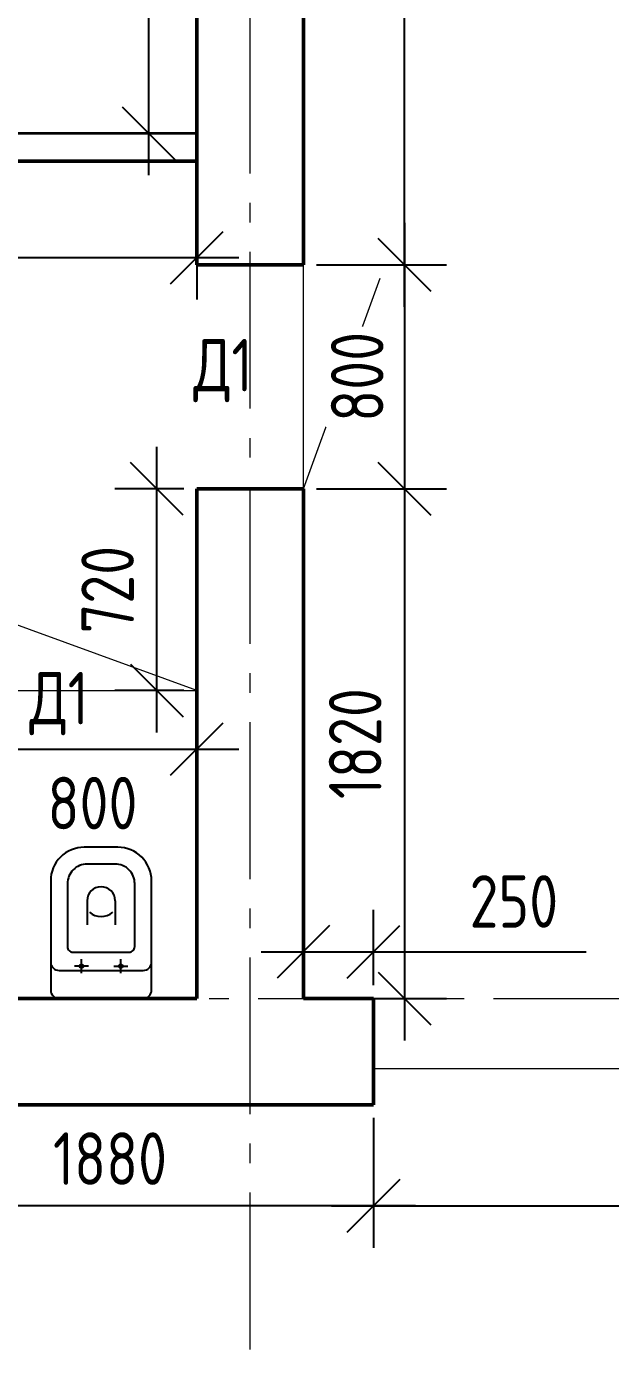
# Model space of a CAD drawing. Header units: millimetres. Extents: x 13040 to 55040, y 21337 to 51037.
# Drawn here: x 29109 to 31191, y 38276 to 43063 of the extents above; entities that cross this region are included whole.
import ezdxf

# ---------------------------------------------------------------- set-up
doc = ezdxf.new("R2010")
doc.units = ezdxf.units.MM
doc.linetypes.add('ГОСТ 2.303 6', pattern=[12, 8, -1.5, 1, -1.5])
for name, color, linetype, lineweight in [('Марки', 7, 'Continuous', 30), ('Размеры', 7, 'Continuous', 20), ('Стены', 7, 'Continuous', 50)]:
    doc.layers.add(name, color=color, linetype=linetype, lineweight=lineweight)
doc.layers.add('Оси', color=3, linetype='Continuous')
doc.layers.add('Сантехника', color=7, linetype='Continuous')
doc.styles.add('ГОСТ 2.304', font='CS_Gost2304.shx')
doc.dimstyles.new('СПДС', dxfattribs={"dimscale": 100, "dimtxt": 2.5, "dimasz": 2.5, "dimexe": 2, "dimexo": 0.625, "dimgap": 1, "dimtad": 1, "dimdec": 0, "dimtxsty": 'ГОСТ 2.304', "dimblk": 'OBLIQUE', "dimblk1": 'OBLIQUE', "dimblk2": 'OBLIQUE', "dimcen": 2.5, "dimdle": 2, "dimadec": 0, "dimazin": 2, "dimtfac": 0.75, "dimtdec": 4, "dimtmove": 1, "dimatfit": 3, "dimfxl": 1, "dimtfill": 1, "dimtolj": 1, "dimarcsym": 1})

# ---------------------------------------------------------------- blocks, each defined once
blk = doc.blocks.new('EVAKUO_unitaz')
at = {"layer": 'Сантехника', "color": 253}
for p, q in [((-70, -90.3), (-70, -140.2)), ((70, -90.3), (70, -140.2)), ((-45.1, -115.3), (-94.9, -115.3)), ((45.1, -115.3), (94.9, -115.3)), ((-50, -348.8), (-50, -263.4)), ((50, -348.8), (50, -263.4))]:
    blk.add_line(p, q, dxfattribs=at)
for points in [[(-60, -540), (60, -540, 0.414214), (180, -420), (180, -30, 0.414214), (150, 0), (-150, 0, 0.414214), (-180, -30), (-180, -420, 0.414214)], [(-50, -480), (50, -480, 0.414214), (120, -410), (120, -185, 0.414214), (100, -165), (-100, -165, 0.414214), (-120, -185), (-120, -410, 0.414214)]]:
    blk.add_lwpolyline(points, format="xyb", close=True, dxfattribs=at)
blk.add_lwpolyline([(180, -130, 0.414214), (150, -100), (-150, -100, 0.414214), (-180, -130)], format="xyb", dxfattribs=at)
for centre in [(-70, -115.3), (70, -115.3)]:
    blk.add_circle(centre, 7.01, dxfattribs=at)
for centre, radius, start, end in [((0, -356.3), 63.7, 48.8357, 131.1643), ((0, -348.8), 50, 180, 0)]:
    blk.add_arc(centre, radius, start, end, dxfattribs=at)
blk = doc.blocks.new('_Oblique')
at = {"color": 0, "linetype": 'ByBlock', "lineweight": -2}
blk.add_line((-0.5, -0.5), (0.5, 0.5), dxfattribs=at)
blk = doc.blocks.new('*D72')
at = {"layer": 'Defpoints', "color": 0, "ltscale": 75}
for p in [(27096, 42587.9), (29716, 42587.9), (29716, 42238.7)]:
    blk.add_point(p, dxfattribs=at)
at = {"layer": 'Размеры', "color": 0, "lineweight": -2, "ltscale": 75}
for p, q in [((27096, 42541), (27096, 42088.7)), ((29716, 42541), (29716, 42088.7)), ((26946, 42238.7), (29866, 42238.7))]:
    blk.add_line(p, q, dxfattribs=at)
at = {"layer": 'Размеры', "color": 0, "lineweight": -2, "ltscale": 75, "xscale": 187.5, "yscale": 187.5, "zscale": 187.5, "rotation": 180}
blk.add_blockref('_Oblique', (27096, 42238.7), dxfattribs=at)
at = {"layer": 'Размеры', "color": 0, "lineweight": -2, "ltscale": 75, "xscale": 187.5, "yscale": 187.5, "zscale": 187.5}
blk.add_blockref('_Oblique', (29716, 42238.7), dxfattribs=at)
at = {"layer": 'Размеры', "color": 0, "ltscale": 75, "insert": (28406, 42414.7), "char_height": 187.5, "attachment_point": 5, "style": 'ГОСТ 2.304', "bg_fill": 3, "box_fill_scale": 1.1, "bg_fill_color": 256, "bg_fill_true_color": 13158600, "bg_fill_transparency": 0}
blk.add_mtext('\\A1;2620', dxfattribs=at)
blk = doc.blocks.new('*D79')
at = {"layer": 'Defpoints', "color": 0, "ltscale": 75}
for p in [(30096, 41412.9), (30096, 39592.9), (30457, 39592.9)]:
    blk.add_point(p, dxfattribs=at)
at = {"layer": 'Размеры', "color": 0, "lineweight": -2, "ltscale": 75}
for p, q in [((30457, 41562.9), (30457, 39442.9)), ((30142.9, 41412.9), (30607, 41412.9)), ((30142.9, 39592.9), (30607, 39592.9))]:
    blk.add_line(p, q, dxfattribs=at)
at = {"layer": 'Размеры', "color": 0, "lineweight": -2, "ltscale": 75, "xscale": 187.5, "yscale": 187.5, "zscale": 187.5}
for p, rotation in [((30457, 41412.9), 90), ((30457, 39592.9), 270)]:
    blk.add_blockref('_Oblique', p, dxfattribs=dict(at, rotation=rotation))
at = {"layer": 'Размеры', "color": 0, "ltscale": 75, "insert": (30281, 40502.9), "char_height": 187.5, "attachment_point": 5, "rotation": 90, "style": 'ГОСТ 2.304', "bg_fill": 3, "box_fill_scale": 1.1, "bg_fill_color": 256, "bg_fill_true_color": 13158600, "bg_fill_transparency": 0}
blk.add_mtext('\\A1;1820', dxfattribs=at)
blk = doc.blocks.new('*D80')
at = {"layer": 'Defpoints', "color": 0, "ltscale": 75}
for p in [(30096, 45592.9), (30457, 45592.9), (30096, 42212.9)]:
    blk.add_point(p, dxfattribs=at)
at = {"layer": 'Размеры', "color": 0, "lineweight": -2, "ltscale": 75}
for p, q in [((30457, 42062.9), (30457, 45742.9)), ((30142.9, 45592.9), (30607, 45592.9)), ((30142.9, 42212.9), (30607, 42212.9))]:
    blk.add_line(p, q, dxfattribs=at)
at = {"layer": 'Размеры', "color": 0, "lineweight": -2, "ltscale": 75, "xscale": 187.5, "yscale": 187.5, "zscale": 187.5}
for p, rotation in [((30457, 45592.9), 90), ((30457, 42212.9), 270)]:
    blk.add_blockref('_Oblique', p, dxfattribs=dict(at, rotation=rotation))
at = {"layer": 'Размеры', "color": 0, "ltscale": 75, "insert": (30284.3, 43902.9), "char_height": 187.5, "attachment_point": 5, "rotation": 90, "style": 'ГОСТ 2.304', "bg_fill": 3, "box_fill_scale": 1.1, "bg_fill_color": 256, "bg_fill_true_color": 13158600, "bg_fill_transparency": 0}
blk.add_mtext('\\A1;3380', dxfattribs=at)
blk = doc.blocks.new('*D128')
at = {"layer": 'Defpoints', "color": 0, "ltscale": 75}
for p in [(30346, 39212.9), (33056, 39212.9), (33056, 38852.1)]:
    blk.add_point(p, dxfattribs=at)
at = {"layer": 'Размеры', "color": 0, "lineweight": -2, "ltscale": 75}
for p, q in [((30346, 39166), (30346, 38702.1)), ((33056, 39166), (33056, 38702.1)), ((30196, 38852.1), (33206, 38852.1))]:
    blk.add_line(p, q, dxfattribs=at)
at = {"layer": 'Размеры', "color": 0, "lineweight": -2, "ltscale": 75, "xscale": 187.5, "yscale": 187.5, "zscale": 187.5, "rotation": 180}
blk.add_blockref('_Oblique', (30346, 38852.1), dxfattribs=at)
at = {"layer": 'Размеры', "color": 0, "lineweight": -2, "ltscale": 75, "xscale": 187.5, "yscale": 187.5, "zscale": 187.5}
blk.add_blockref('_Oblique', (33056, 38852.1), dxfattribs=at)
at = {"layer": 'Размеры', "color": 0, "ltscale": 75, "insert": (31701, 39028.1), "char_height": 187.5, "attachment_point": 5, "style": 'ГОСТ 2.304', "bg_fill": 3, "box_fill_scale": 1.1, "bg_fill_color": 256, "bg_fill_true_color": 13158600, "bg_fill_transparency": 0}
blk.add_mtext('\\A1;2710', dxfattribs=at)
blk = doc.blocks.new('*D129')
at = {"layer": 'Defpoints', "color": 0, "ltscale": 75}
for p in [(28466, 39212.9), (30346, 39212.9), (28466, 38852.1)]:
    blk.add_point(p, dxfattribs=at)
at = {"layer": 'Размеры', "color": 0, "lineweight": -2, "ltscale": 75}
for p, q in [((28466, 39166), (28466, 38702.1)), ((30346, 39166), (30346, 38702.1)), ((30496, 38852.1), (28316, 38852.1))]:
    blk.add_line(p, q, dxfattribs=at)
at = {"layer": 'Размеры', "color": 0, "lineweight": -2, "ltscale": 75, "xscale": 187.5, "yscale": 187.5, "zscale": 187.5, "rotation": 180}
blk.add_blockref('_Oblique', (28466, 38852.1), dxfattribs=at)
at = {"layer": 'Размеры', "color": 0, "lineweight": -2, "ltscale": 75, "xscale": 187.5, "yscale": 187.5, "zscale": 187.5}
blk.add_blockref('_Oblique', (30346, 38852.1), dxfattribs=at)
at = {"layer": 'Размеры', "color": 0, "ltscale": 75, "insert": (29406, 39020.9), "char_height": 187.5, "attachment_point": 5, "style": 'ГОСТ 2.304', "bg_fill": 3, "box_fill_scale": 1.1, "bg_fill_color": 256, "bg_fill_true_color": 13158600, "bg_fill_transparency": 0}
blk.add_mtext('\\A1;1880', dxfattribs=at)
blk = doc.blocks.new('*D130')
at = {"layer": 'Defpoints', "color": 0, "ltscale": 75}
for p in [(30096, 42212.9), (30096, 41412.9), (30457, 41412.9)]:
    blk.add_point(p, dxfattribs=at)
at = {"layer": 'Размеры', "color": 0, "lineweight": -2, "ltscale": 75}
for p, q in [((30457, 42362.9), (30457, 41262.9)), ((30142.9, 42212.9), (30607, 42212.9)), ((30142.9, 41412.9), (30607, 41412.9))]:
    blk.add_line(p, q, dxfattribs=at)
at = {"layer": 'Размеры', "color": 0, "lineweight": -2, "ltscale": 75, "xscale": 187.5, "yscale": 187.5, "zscale": 187.5}
for p, rotation in [((30457, 42212.9), 90), ((30457, 41412.9), 270)]:
    blk.add_blockref('_Oblique', p, dxfattribs=dict(at, rotation=rotation))
at = {"layer": 'Размеры', "color": 0, "ltscale": 75, "insert": (30288.2, 41812.9), "char_height": 187.5, "attachment_point": 5, "rotation": 90, "style": 'ГОСТ 2.304', "bg_fill": 3, "box_fill_scale": 1.1, "bg_fill_color": 256, "bg_fill_true_color": 13158600, "bg_fill_transparency": 0}
blk.add_mtext('\\A1;800', dxfattribs=at)
blk = doc.blocks.new('*D194')
at = {"layer": 'Defpoints', "color": 0, "ltscale": 75}
for p in [(28916, 40592.9), (29716, 40592.9), (29716, 40483.6)]:
    blk.add_point(p, dxfattribs=at)
at = {"layer": 'Размеры', "color": 0, "lineweight": -2, "ltscale": 75}
for p, q in [((28916, 40546), (28916, 40333.6)), ((29716, 40546), (29716, 40333.6)), ((28766, 40483.6), (29866, 40483.6))]:
    blk.add_line(p, q, dxfattribs=at)
at = {"layer": 'Размеры', "color": 0, "lineweight": -2, "ltscale": 75, "xscale": 187.5, "yscale": 187.5, "zscale": 187.5, "rotation": 180}
blk.add_blockref('_Oblique', (28916, 40483.6), dxfattribs=at)
at = {"layer": 'Размеры', "color": 0, "lineweight": -2, "ltscale": 75, "xscale": 187.5, "yscale": 187.5, "zscale": 187.5}
blk.add_blockref('_Oblique', (29716, 40483.6), dxfattribs=at)
at = {"layer": 'Размеры', "color": 0, "ltscale": 75, "insert": (29343.6, 40290.5), "char_height": 187.5, "attachment_point": 5, "style": 'ГОСТ 2.304', "bg_fill": 3, "box_fill_scale": 1.1, "bg_fill_color": 256, "bg_fill_true_color": 13158600, "bg_fill_transparency": 0}
blk.add_mtext('\\A1;800', dxfattribs=at)
blk = doc.blocks.new('*D195')
at = {"layer": 'Defpoints', "color": 0, "ltscale": 75}
for p in [(29573.5, 41412.9), (29716, 41412.9), (29716, 40692.9)]:
    blk.add_point(p, dxfattribs=at)
at = {"layer": 'Размеры', "color": 0, "lineweight": -2, "ltscale": 75}
for p, q in [((29573.5, 40542.9), (29573.5, 41562.9)), ((29669.2, 41412.9), (29423.5, 41412.9)), ((29669.2, 40692.9), (29423.5, 40692.9))]:
    blk.add_line(p, q, dxfattribs=at)
at = {"layer": 'Размеры', "color": 0, "lineweight": -2, "ltscale": 75, "xscale": 187.5, "yscale": 187.5, "zscale": 187.5}
for p, rotation in [((29573.5, 41412.9), 90), ((29573.5, 40692.9), 270)]:
    blk.add_blockref('_Oblique', p, dxfattribs=dict(at, rotation=rotation))
at = {"layer": 'Размеры', "color": 0, "ltscale": 75, "insert": (29397.5, 41052.9), "char_height": 187.5, "attachment_point": 5, "rotation": 90, "style": 'ГОСТ 2.304', "bg_fill": 3, "box_fill_scale": 1.1, "bg_fill_color": 256, "bg_fill_true_color": 13158600, "bg_fill_transparency": 0}
blk.add_mtext('\\A1;720', dxfattribs=at)
blk = doc.blocks.new('*D196')
at = {"layer": 'Defpoints', "color": 0, "ltscale": 75}
for p in [(29715.8, 47092.9), (29543.2, 42682.9), (29715.8, 42682.9)]:
    blk.add_point(p, dxfattribs=at)
at = {"layer": 'Размеры', "color": 0, "lineweight": -2, "ltscale": 75}
for p, q in [((29543.2, 47242.9), (29543.2, 42532.9)), ((29669, 47092.9), (29393.2, 47092.9)), ((29669, 42682.9), (29393.2, 42682.9))]:
    blk.add_line(p, q, dxfattribs=at)
at = {"layer": 'Размеры', "color": 0, "lineweight": -2, "ltscale": 75, "xscale": 187.5, "yscale": 187.5, "zscale": 187.5}
for p, rotation in [((29543.2, 47092.9), 90), ((29543.2, 42682.9), 270)]:
    blk.add_blockref('_Oblique', p, dxfattribs=dict(at, rotation=rotation))
at = {"layer": 'Размеры', "color": 0, "ltscale": 75, "insert": (29374.4, 44887.9), "char_height": 187.5, "attachment_point": 5, "rotation": 90, "style": 'ГОСТ 2.304', "bg_fill": 3, "box_fill_scale": 1.1, "bg_fill_color": 256, "bg_fill_true_color": 13158600, "bg_fill_transparency": 0}
blk.add_mtext('\\A1;4410', dxfattribs=at)
blk = doc.blocks.new('*D198')
at = {"layer": 'Defpoints', "color": 0, "ltscale": 75}
for p in [(30346, 39759.4), (30096, 39592.9), (30346, 39592.9)]:
    blk.add_point(p, dxfattribs=at)
at = {"layer": 'Размеры', "color": 0, "lineweight": -2, "ltscale": 75}
for p, q in [((30096, 39639.8), (30096, 39909.4)), ((30346, 39639.8), (30346, 39909.4)), ((29946, 39759.4), (30496, 39759.4)), ((30346, 39759.4), (31105, 39759.4))]:
    blk.add_line(p, q, dxfattribs=at)
at = {"layer": 'Размеры', "color": 0, "lineweight": -2, "ltscale": 75, "xscale": 187.5, "yscale": 187.5, "zscale": 187.5, "rotation": 180}
blk.add_blockref('_Oblique', (30096, 39759.4), dxfattribs=at)
at = {"layer": 'Размеры', "color": 0, "lineweight": -2, "ltscale": 75, "xscale": 187.5, "yscale": 187.5, "zscale": 187.5}
blk.add_blockref('_Oblique', (30346, 39759.4), dxfattribs=at)
at = {"layer": 'Размеры', "color": 0, "ltscale": 75, "insert": (30847.1, 39939.3), "char_height": 187.5, "attachment_point": 5, "style": 'ГОСТ 2.304', "bg_fill": 3, "box_fill_scale": 1.1, "bg_fill_color": 256, "bg_fill_true_color": 13158600, "bg_fill_transparency": 0}
blk.add_mtext('\\A1;250', dxfattribs=at)

msp = doc.modelspace()

# ---------------------------------------------------------------- linework, layer by layer
at = {"layer": 'Оси', "color": 3, "linetype": 'ГОСТ 2.303 6', "lineweight": 20, "ltscale": 70}
for p, q in [((29906, 35819.4), (29906, 48717.4)), ((16494.6, 39592.9), (34494.6, 39592.9))]:
    msp.add_line(p, q, dxfattribs=at)
at = {"layer": 'Стены', "lineweight": 50, "ltscale": 100}
for p, q in [((29716, 42587.9), (29715.8, 47092.9)), ((30096, 45592.9), (30096, 42212.9)), ((29716, 42212.9), (30096, 42212.9)), ((29716, 40727.9), (29716, 41412.9)), ((29716, 41412.9), (30096, 41412.9)), ((30096, 41412.9), (30096, 40727.9)), ((29716, 39592.9), (29716, 40727.9)), ((30096, 40727.9), (30096, 39592.9)), ((29716, 39592.9), (28466, 39592.9)), ((30346, 39592.9), (30096, 39592.9)), ((30346, 39592.9), (30346, 39212.9)), ((30346, 39212.9), (28466, 39212.9))]:
    msp.add_line(p, q, dxfattribs=at)
at = {"layer": 'Стены', "lineweight": 35, "ltscale": 100}
msp.add_line((27096, 42682.9), (29716, 42682.9), dxfattribs=at)
at = {"layer": 'Стены', "lineweight": 20, "ltscale": 100}
for p, q in [((30096, 41412.9), (30096, 42212.9)), ((30096, 41412.9), (30369.7, 42164.7)), ((29716, 40692.9), (28964.3, 40966.5)), ((28916, 40692.9), (29716, 40692.9)), ((30346, 39342.9), (33056, 39342.9))]:
    msp.add_line(p, q, dxfattribs=at)

# ---------------------------------------------------------------- block references
at = {"layer": 'Сантехника', "color": 253, "lineweight": -2, "rotation": 180}
msp.add_blockref('EVAKUO_unitaz', (29374.3, 39592.9), dxfattribs=at)

# ---------------------------------------------------------------- texts
at = {"layer": 'Марки', "ltscale": 75, "char_height": 187.5, "width": 262.308, "attachment_point": 1, "style": 'ГОСТ 2.304'}
for insert in [(29703.3, 41948.2), (29118.6, 40759)]:
    msp.add_mtext('Д1', dxfattribs=dict(at, insert=insert))

# ---------------------------------------------------------------- next in the draw order: dimensions: what is measured, and where the dimension line sits
at = {"layer": 'Размеры', "ltscale": 75}
for base, p1, p2, picture, middle in [((30457, 45592.9), (30096, 42212.9), (30096, 45592.9), '*D80', (30284.3, 43902.9)), ((30457, 39592.9), (30096, 41412.9), (30096, 39592.9), '*D79', (30281, 40502.9))]:
    dim = msp.add_linear_dim(base=base, p1=p1, p2=p2, angle=90, dimstyle='СПДС', override={"dimscale": 75}, dxfattribs=at)
    dim.commit()
    dim.dimension.update_dxf_attribs({"geometry": picture, "text_midpoint": middle})
for base, p1, p2, picture, middle in [((29716, 42238.7), (27096, 42587.9), (29716, 42587.9), '*D72', (28406, 42414.7)), ((33056, 38852.1), (30346, 39212.9), (33056, 39212.9), '*D128', (31701, 39028.1))]:
    dim = msp.add_linear_dim(base=base, p1=p1, p2=p2, dimstyle='СПДС', override={"dimscale": 75}, dxfattribs=at)
    dim.commit()
    dim.dimension.update_dxf_attribs({"geometry": picture, "text_midpoint": middle})
dim = msp.add_linear_dim(base=(29716, 40483.6), p1=(28916, 40592.9), p2=(29716, 40592.9), dimstyle='СПДС', override={"dimscale": 75, "dimtmove": 2}, dxfattribs=at)
dim.commit()
dim.dimension.update_dxf_attribs({"geometry": '*D194', "text_midpoint": (29343.6, 40290.5), "dimtype": 160})

# ---------------------------------------------------------------- next in the draw order: linework, layer by layer
at = {"layer": 'Стены', "lineweight": 50, "ltscale": 100}
for p, q in [((27096, 42582.9), (29716, 42583)), ((29716, 42212.9), (29716, 42587.9))]:
    msp.add_line(p, q, dxfattribs=at)

# ---------------------------------------------------------------- next in the draw order: dimensions: what is measured, and where the dimension line sits
at = {"layer": 'Размеры', "ltscale": 75}
for base, p1, p2, picture, middle in [((30457, 41412.9), (30096, 42212.9), (30096, 41412.9), '*D130', (30288.2, 41812.9)), ((29573.5, 41412.9), (29716, 40692.9), (29716, 41412.9), '*D195', (29397.5, 41052.9))]:
    dim = msp.add_linear_dim(base=base, p1=p1, p2=p2, angle=90, dimstyle='СПДС', override={"dimscale": 75}, dxfattribs=at)
    dim.commit()
    dim.dimension.update_dxf_attribs({"geometry": picture, "text_midpoint": middle})
dim = msp.add_linear_dim(base=(30346, 39759.4), p1=(30096, 39592.9), p2=(30346, 39592.9), dimstyle='СПДС', override={"dimscale": 75}, dxfattribs=at)
dim.commit()
dim.dimension.update_dxf_attribs({"geometry": '*D198', "text_midpoint": (30847.1, 39747.1), "dimtype": 160})
dim = msp.add_linear_dim(base=(28466, 38852.1), p1=(30346, 39212.9), p2=(28466, 39212.9), dimstyle='СПДС', override={"dimscale": 75}, dxfattribs=at)
dim.commit()
dim.dimension.update_dxf_attribs({"geometry": '*D129', "text_midpoint": (29406, 39020.9)})

# ---------------------------------------------------------------- next in the draw order: dimensions: what is measured, and where the dimension line sits
dim = msp.add_linear_dim(base=(29543.2, 42682.9), p1=(29715.8, 47092.9), p2=(29715.8, 42682.9), angle=90, dimstyle='СПДС', override={"dimscale": 75}, dxfattribs=at)
dim.commit()
dim.dimension.update_dxf_attribs({"geometry": '*D196', "text_midpoint": (29374.4, 44887.9)})

doc.saveas('drawing.dxf')
